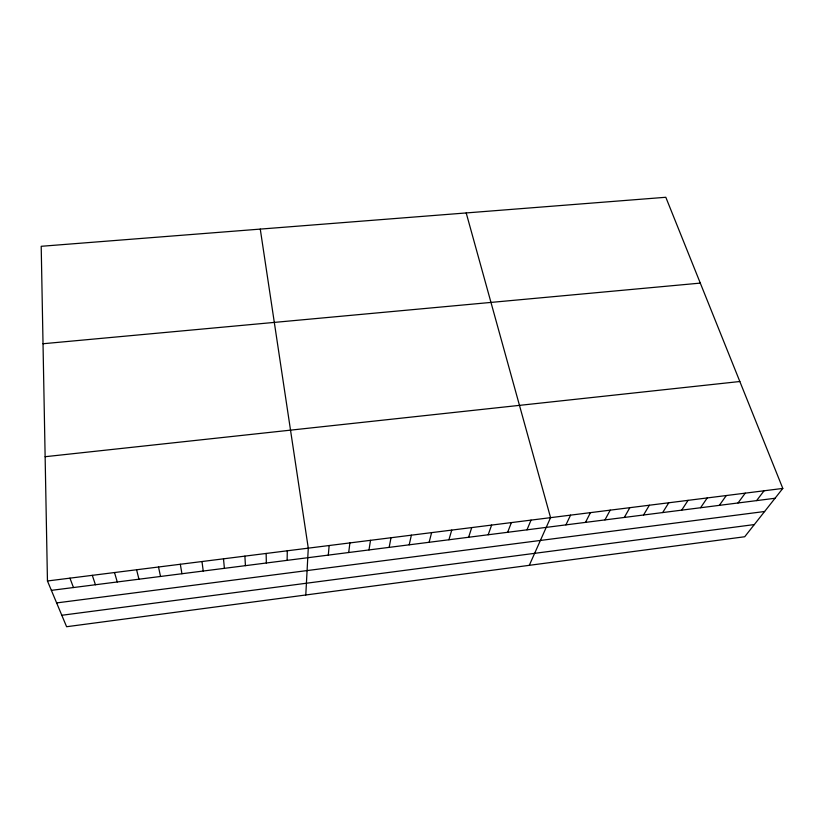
<?xml version="1.0" encoding="UTF-8"?>
<svg xmlns="http://www.w3.org/2000/svg" width="824" height="824" viewBox="0 0 824 824"><rect width="100%" height="100%" fill="white"/><g stroke="black" fill="none" stroke-linecap="round" stroke-linejoin="round"><path stroke-width="1.24" d="M287.123 560.351L287.288 550.793M305.786 594.98L308.279 548.156L260.271 229.103M328.302 555.119L329.157 545.529M348.707 552.513L349.901 542.913M368.998 549.938L370.512 540.317M389.155 547.373L391.009 537.742M409.198 544.819L411.372 535.178M429.119 542.285L431.622 532.623M448.926 539.761L451.737 530.1M468.619 537.258L471.74 527.576M488.189 534.766L491.629 525.073M507.646 532.294L511.385 522.591M526.989 529.832L531.037 520.119M529.286 565.326L550.566 517.657L466.199 212.942M565.923 524.878L570.569 515.144M585.504 522.385L590.447 512.641M604.96 519.903L610.203 510.149M624.314 517.441L629.845 507.677M643.544 515L649.364 505.225M662.661 512.559L668.769 502.784M681.675 510.149L688.061 500.353M700.565 507.738L707.239 497.943M719.352 505.349L726.294 495.543M738.026 502.97L745.246 493.154M756.597 500.611L764.075 490.785M782.8 488.426L744.721 536.743L66.6 626.724L47.452 580.982L41.2 246.294L665.813 197.276L782.8 488.426L47.452 580.982M61.8 615.271L754.321 524.569M56.629 602.921L764.62 511.498M51.376 590.355L775.054 498.262M45.124 456.712L739.839 381.512M43.023 343.742L700.297 283.106M69.947 578.149L73.47 587.543M92.298 575.337L95.44 584.752M114.515 572.536L117.266 581.971M136.588 569.765L138.957 579.21M158.517 567.005L160.515 576.47M180.312 564.255L181.939 573.741M201.973 561.535L203.24 571.032M223.5 558.827L224.396 568.333M244.893 556.128L245.428 565.655M266.152 553.45L266.337 562.998"/></g></svg>
